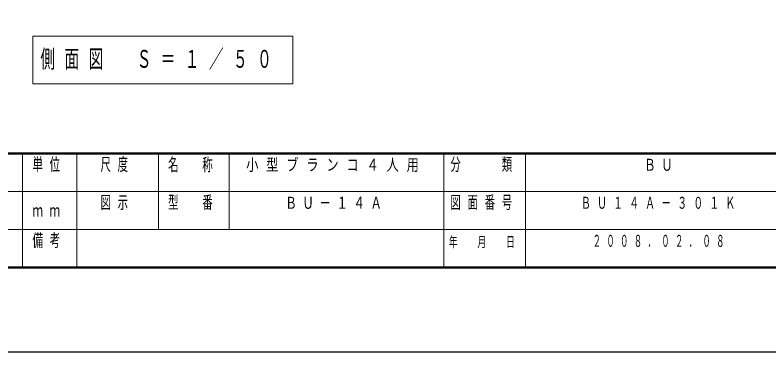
# Model space of a CAD drawing. Units: millimetres on the paper, scale 1:50. Extents: x 197 to 617, y 140 to 437.
# Drawn here: x 385.3 to 523.9, y 139.9 to 201.9 of the extents above; entities that cross this region are included whole.
import ezdxf

# ---------------------------------------------------------------- set-up
doc = ezdxf.new("R2010")
doc.units = ezdxf.units.MM
doc.layers.add('A3図枠', color=140, linetype='Continuous', lineweight=50)
doc.layers.add('線', color=2, linetype='Continuous', lineweight=25)
doc.layers.add('図面プロファイル', color=7, linetype='Continuous')
doc.styles.add('ＭＳ ゴシック', font='')
doc.styles.get('ＭＳ ゴシック').set_extended_font_data('MS Gothic')

msp = doc.modelspace()

# ---------------------------------------------------------------- linework, layer by layer
at = {"layer": 'A3図枠', "color": 7}
for p, q in [((214.142, 176.455), (599.142, 176.455)), ((214.142, 155.455), (599.142, 155.455))]:
    msp.add_line(p, q, dxfattribs=at)
at = {"layer": 'A3図枠', "color": 211, "lineweight": 13}
for p, q in [((386.642, 176.455), (386.642, 155.455)), ((396.642, 176.455), (396.642, 162.455)), ((411.642, 176.455), (411.642, 162.455)), ((464.142, 176.455), (464.142, 155.455)), ((411.642, 169.455), (529.142, 169.455)), ((356.642, 162.455), (599.142, 162.455))]:
    msp.add_line(p, q, dxfattribs=at)
at = {"layer": 'A3図枠', "color": 7, "lineweight": 13}
for p, q in [((424.642, 176.455), (424.642, 162.455)), ((479.142, 176.455), (479.142, 155.455)), ((356.642, 169.455), (411.642, 169.455)), ((396.642, 162.455), (396.642, 155.455))]:
    msp.add_line(p, q, dxfattribs=at)
at = {"layer": '線', "color": 7, "lineweight": 13}
for p, q in [((388.542, 198.045), (388.542, 189.245)), ((436.342, 198.045), (388.542, 198.045)), ((436.342, 189.245), (436.342, 198.045)), ((388.542, 189.245), (436.342, 189.245))]:
    msp.add_line(p, q, dxfattribs=at)
at = {"layer": '線', "color": 7}
msp.add_lwpolyline([(196.588, 139.92), (616.697, 139.92), (616.697, 436.915), (196.588, 436.915)], close=True, dxfattribs=at)

# ---------------------------------------------------------------- texts
at = {"layer": 'A3図枠', "color": 4, "style": 'ＭＳ ゴシック'}
for s, insert, char_height, attachment_point in [('\\T1.64;\\W0.6;単位', (391.642, 175.622), 2.346, 2), ('\\T1.64;\\W0.6;尺度', (404.142, 175.622), 2.346, 2), ('\\T1.64;\\W0.6;名\u3000称', (418.142, 175.558), 2.346, 2), ('\\T1.64;\\W0.6;分\u3000\u3000類', (471.642, 175.622), 2.346, 2), ('\\T1.64;\\W0.6;図示', (404.142, 168.622), 2.346, 2), ('\\T1.64;\\W0.6;型\u3000番', (418.142, 168.622), 2.346, 2), ('\\T1.64;\\W0.6;図面番号', (471.642, 168.622), 2.346, 2), ('\\T1.64;\\W0.6;ｍｍ', (391.642, 165.955), 2.346, 5), ('\\T1.64;\\W0.6;備考', (391.642, 161.622), 2.346, 2), ('\\T1.64;\\W0.6;年\u3000月\u3000日', (471.642, 161.122), 1.906, 2)]:
    msp.add_mtext(s, dxfattribs=dict(at, insert=insert, char_height=char_height, attachment_point=attachment_point))
at = {"layer": '図面プロファイル', "char_height": 2.199, "attachment_point": 2, "style": 'ＭＳ ゴシック'}
for s, insert in [('\\T1.64;\\W0.75;小型ブランコ４人用', (444.392, 175.455)), ('\\T1.49;\\W0.7;ＢＵ', (504.142, 175.455)), ('\\T1.49;\\W0.7;ＢＵ－１４Ａ', (444.392, 168.455)), ('\\T1.64;\\W0.6;ＢＵ１４Ａ－３０１Ｋ', (504.142, 168.455)), ('\\T1.64;\\W0.5;２００８．０２．０８', (504.142, 161.455))]:
    msp.add_mtext(s, dxfattribs=dict(at, insert=insert))
at = {"layer": '線', "color": 7, "insert": (389.942, 193.645), "char_height": 3.299, "attachment_point": 4, "style": 'ＭＳ ゴシック'}
msp.add_mtext('\\T1.64;\\W0.6;側面図\u3000Ｓ＝１／５０', dxfattribs=at)

doc.saveas('drawing.dxf')
